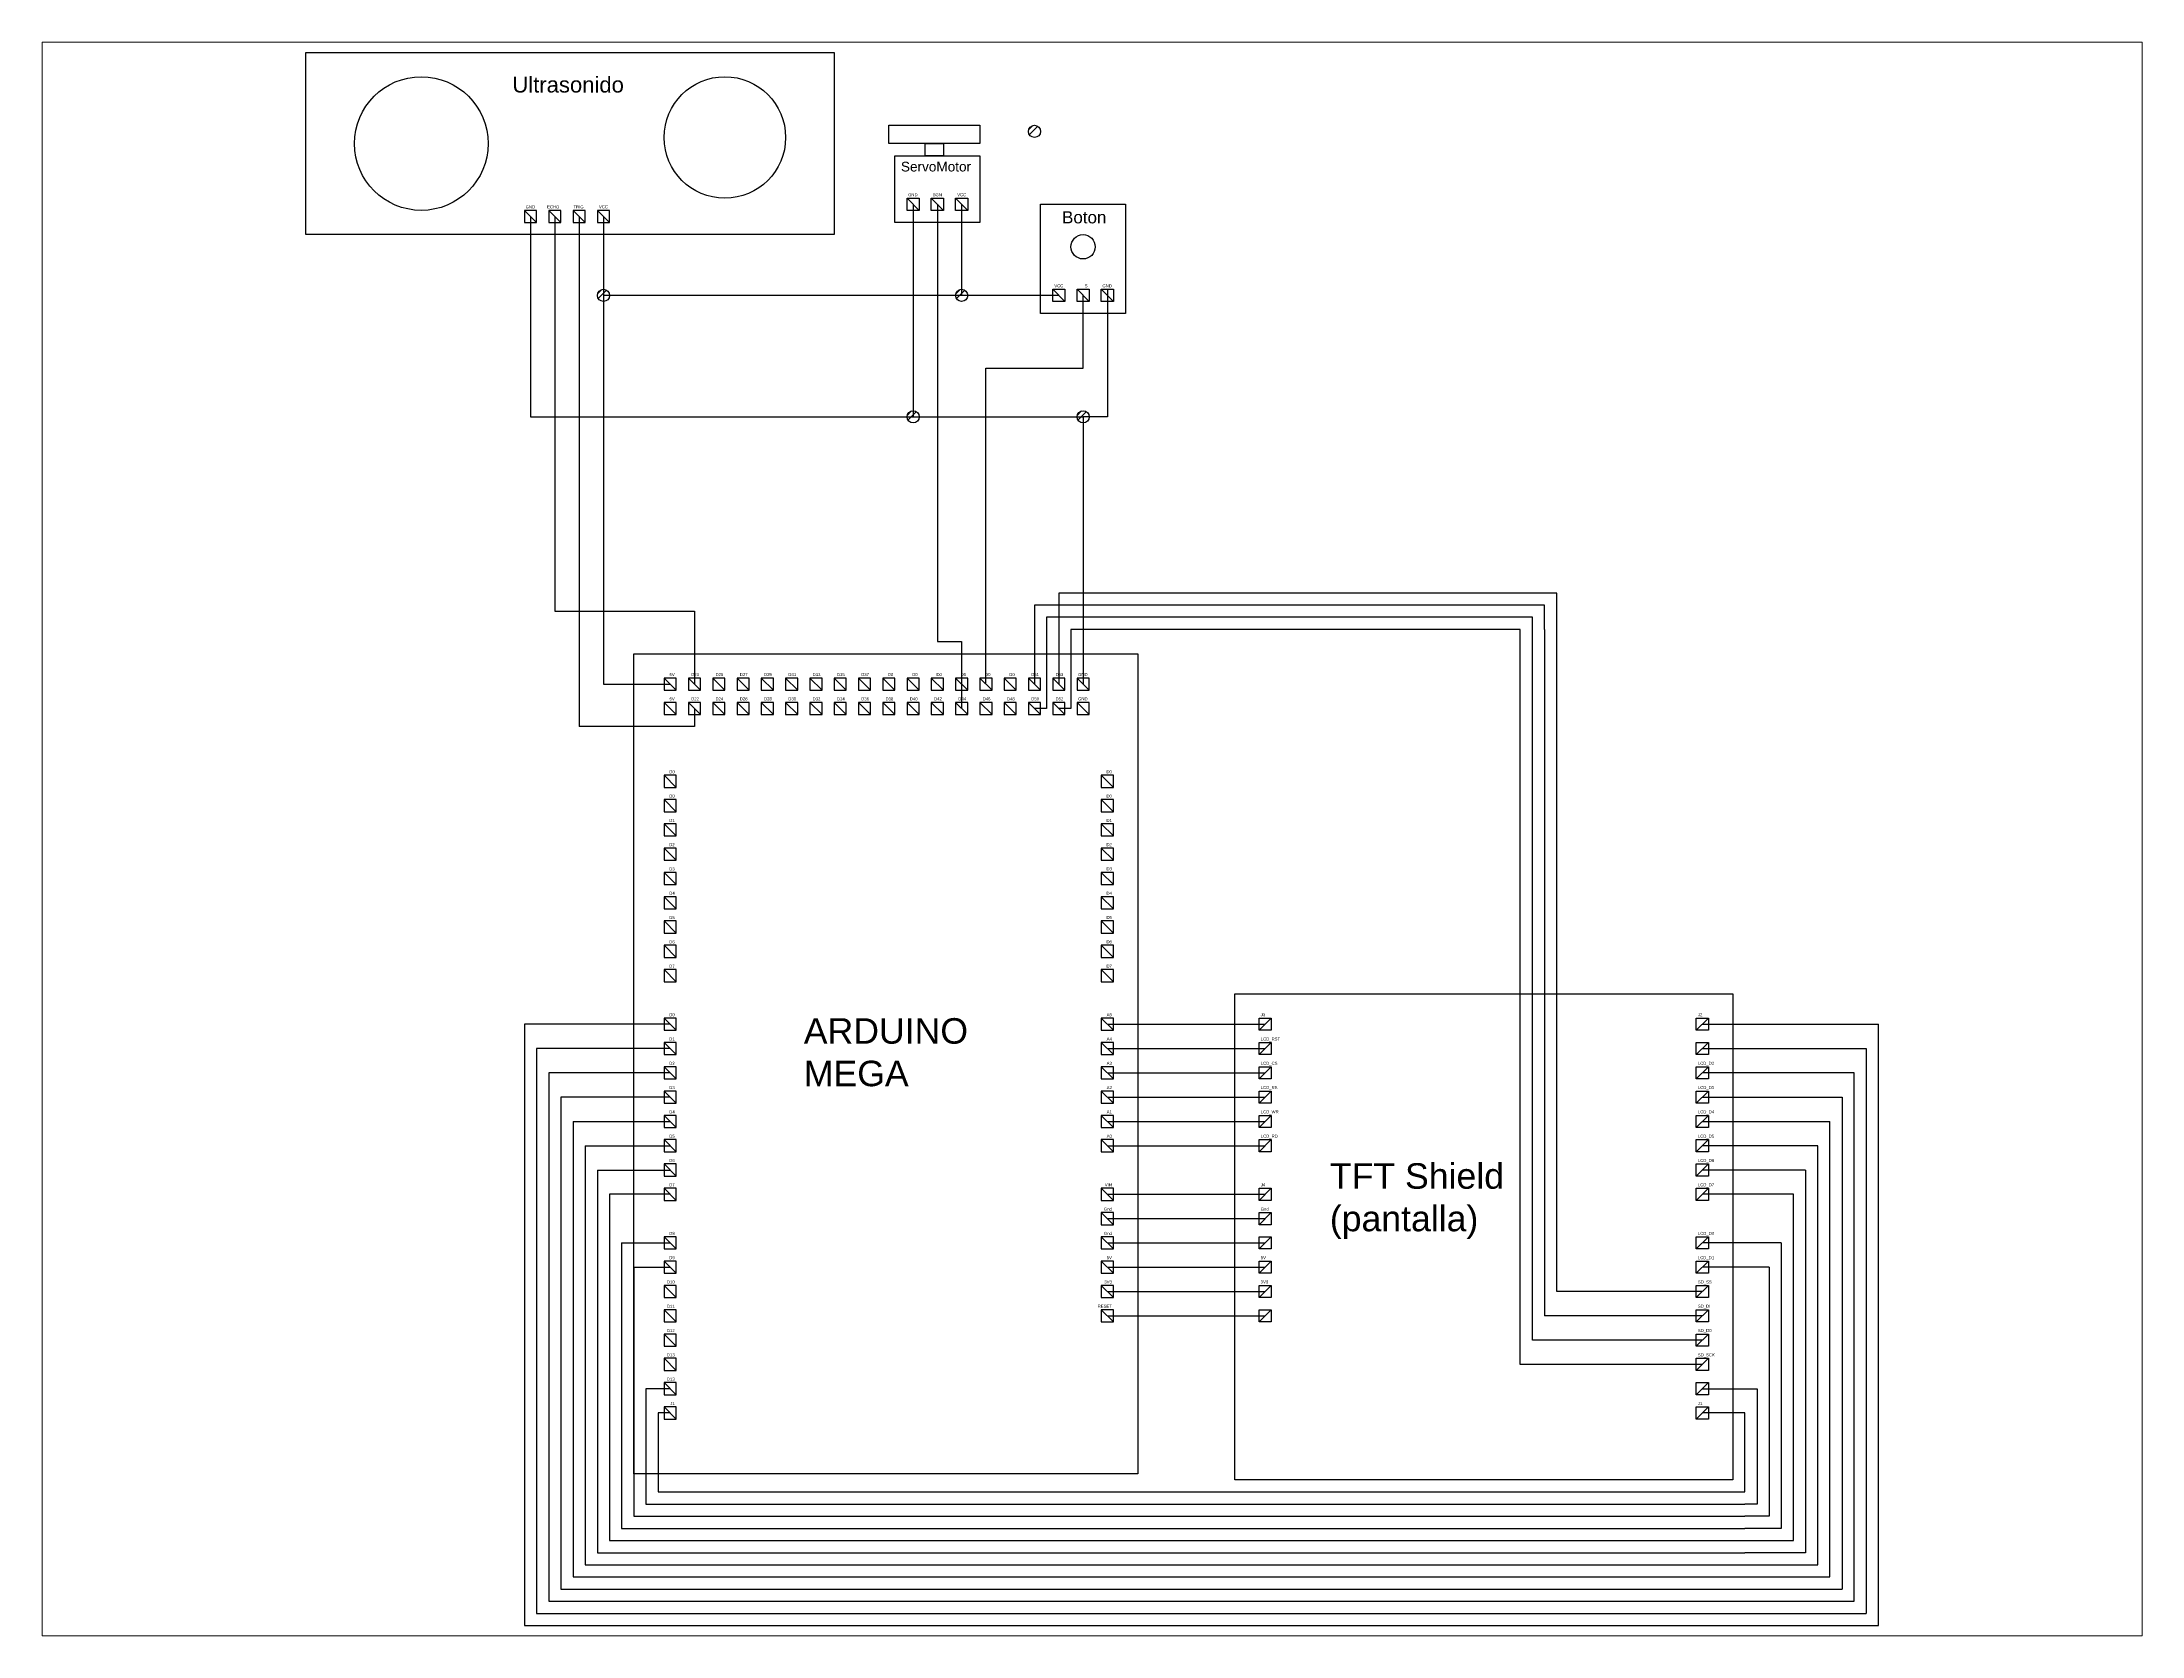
# Paper-space layout 'Layout1' of a CAD drawing. Header units: millimetres. Extents: x 26 to 231, y 20 to 176.
# The model-space entities are those that its viewports show. They can reach past a viewport. Long polylines and large blocks are cut down to what shows.
import ezdxf

# ---------------------------------------------------------------- set-up
doc = ezdxf.new("R2010")
doc.units = ezdxf.units.MM
doc.layers.add('WIRE', color=10, linetype='Continuous')
doc.styles.get("Standard").update_dxf_attribs({"font": 'arial.ttf'})

msp = doc.modelspace()

# ---------------------------------------------------------------- hatches: boundary and pattern name
at = {"layer": 'WIRE'}
h = msp.add_hatch(dxfattribs=at)
h.set_pattern_fill('ANSI32', color=256)
h.paths.add_polyline_path([(-130, 950, 1), (-140, 950, 1)])
h = msp.add_hatch(dxfattribs=at)
h.set_pattern_fill('ANSI32', color=256)
h.set_pattern_definition([(45, (-355, -135), (-6.73519, 6.73519), []), (45, (-350.51, -135), (-6.73519, 6.73519), [])])
h.paths.add_polyline_path([(-485, 815, 1), (-495, 815, 1)])
h = msp.add_hatch(dxfattribs=at)
h.set_pattern_fill('ANSI32', color=256)
h.set_pattern_definition([(45, (-60, -135), (-6.73519, 6.73519), []), (45, (-55.51, -135), (-6.73519, 6.73519), [])])
h.paths.add_polyline_path([(-190, 815, 1), (-200, 815, 1)])
h = msp.add_hatch(dxfattribs=at)
h.set_pattern_fill('ANSI32', color=256)
h.set_pattern_definition([(45, (-100, -235), (-6.73519, 6.73519), []), (45, (-95.51, -235), (-6.73519, 6.73519), [])])
h.paths.add_polyline_path([(-230, 715, 1), (-240, 715, 1)])
h = msp.add_hatch(dxfattribs=at)
h.set_pattern_fill('ANSI32', color=256)
h.set_pattern_definition([(45, (40, -235), (-6.73519, 6.73519), []), (45, (44.49, -235), (-6.73519, 6.73519), [])])
h.paths.add_polyline_path([(-90, 715, 1), (-100, 715, 1)])

# ---------------------------------------------------------------- linework, layer by layer
for p, q in [((-545, 885), (-555, 885)), ((-555, 885), (-555, 875)), ((-555, 885), (-545, 875)), ((-545, 875), (-545, 885)), ((-525, 885), (-535, 885)), ((-535, 885), (-535, 875)), ((-535, 885), (-525, 875)), ((-525, 875), (-525, 885)), ((-505, 885), (-515, 885)), ((-515, 885), (-515, 875)), ((-515, 885), (-505, 875)), ((-505, 875), (-505, 885)), ((-485, 885), (-495, 885)), ((-495, 885), (-495, 875)), ((-495, 885), (-485, 875)), ((-485, 875), (-485, 885)), ((-240, 895), (-230, 885)), ((-220, 895), (-210, 885)), ((-200, 895), (-190, 885)), ((-555, 875), (-545, 875)), ((-535, 875), (-525, 875)), ((-515, 875), (-505, 875)), ((-495, 875), (-485, 875)), ((-120, 820), (-110, 810)), ((-100, 820), (-90, 810)), ((-80, 820), (-70, 810)), ((-430, 500), (-440, 500)), ((-440, 500), (-440, 490)), ((-440, 500), (-430, 490)), ((-440, 490), (-430, 490)), ((-430, 490), (-430, 500)), ((-410, 500), (-420, 500)), ((-420, 500), (-420, 490)), ((-420, 500), (-410, 490)), ((-420, 490), (-410, 490)), ((-410, 490), (-410, 500)), ((-390, 500), (-400, 500)), ((-400, 500), (-400, 490)), ((-400, 500), (-390, 490)), ((-400, 490), (-390, 490)), ((-390, 490), (-390, 500)), ((-370, 500), (-380, 500)), ((-380, 500), (-380, 490)), ((-380, 500), (-370, 490)), ((-380, 490), (-370, 490)), ((-370, 490), (-370, 500)), ((-350, 500), (-360, 500)), ((-360, 500), (-360, 490)), ((-360, 500), (-350, 490)), ((-360, 490), (-350, 490)), ((-350, 490), (-350, 500)), ((-330, 500), (-340, 500)), ((-340, 500), (-340, 490)), ((-340, 500), (-330, 490)), ((-340, 490), (-330, 490)), ((-330, 490), (-330, 500)), ((-310, 500), (-320, 500)), ((-320, 500), (-320, 490)), ((-320, 500), (-310, 490)), ((-320, 490), (-310, 490)), ((-310, 490), (-310, 500)), ((-290, 500), (-300, 500)), ((-300, 500), (-300, 490)), ((-300, 500), (-290, 490)), ((-300, 490), (-290, 490)), ((-290, 490), (-290, 500)), ((-270, 500), (-280, 500)), ((-280, 500), (-280, 490)), ((-280, 500), (-270, 490)), ((-280, 490), (-270, 490)), ((-270, 490), (-270, 500)), ((-250, 500), (-260, 500)), ((-260, 500), (-260, 490)), ((-260, 500), (-250, 490)), ((-260, 490), (-250, 490)), ((-250, 490), (-250, 500)), ((-230, 500), (-240, 500)), ((-240, 500), (-240, 490)), ((-240, 500), (-230, 490)), ((-240, 490), (-230, 490)), ((-230, 490), (-230, 500)), ((-210, 500), (-220, 500)), ((-220, 500), (-220, 490)), ((-220, 500), (-210, 490)), ((-220, 490), (-210, 490)), ((-210, 490), (-210, 500)), ((-190, 500), (-200, 500)), ((-200, 500), (-200, 490)), ((-200, 500), (-190, 490)), ((-200, 490), (-190, 490)), ((-190, 490), (-190, 500)), ((-170, 500), (-180, 500)), ((-180, 500), (-180, 490)), ((-180, 500), (-170, 490)), ((-180, 490), (-170, 490)), ((-170, 490), (-170, 500)), ((-150, 500), (-160, 500)), ((-160, 500), (-160, 490)), ((-160, 500), (-150, 490)), ((-160, 490), (-150, 490)), ((-150, 490), (-150, 500)), ((-130, 500), (-140, 500)), ((-140, 500), (-140, 490)), ((-140, 500), (-130, 490)), ((-140, 490), (-130, 490)), ((-130, 490), (-130, 500)), ((-110, 500), (-120, 500)), ((-120, 500), (-120, 490)), ((-120, 500), (-110, 490)), ((-120, 490), (-110, 490)), ((-110, 490), (-110, 500)), ((-90, 500), (-100, 500)), ((-100, 500), (-100, 490)), ((-100, 500), (-90, 490)), ((-100, 490), (-90, 490)), ((-90, 490), (-90, 500)), ((-430, 480), (-440, 480)), ((-440, 480), (-440, 470)), ((-440, 480), (-430, 470)), ((-440, 470), (-430, 470)), ((-430, 470), (-430, 480)), ((-410, 480), (-420, 480)), ((-420, 480), (-420, 470)), ((-420, 480), (-410, 470)), ((-420, 470), (-410, 470)), ((-410, 470), (-410, 480)), ((-390, 480), (-400, 480)), ((-400, 480), (-400, 470)), ((-400, 480), (-390, 470)), ((-400, 470), (-390, 470)), ((-390, 470), (-390, 480)), ((-370, 480), (-380, 480)), ((-380, 480), (-380, 470)), ((-380, 480), (-370, 470)), ((-380, 470), (-370, 470)), ((-370, 470), (-370, 480)), ((-350, 480), (-360, 480)), ((-360, 480), (-360, 470)), ((-360, 480), (-350, 470)), ((-360, 470), (-350, 470)), ((-350, 470), (-350, 480)), ((-330, 480), (-340, 480)), ((-340, 480), (-340, 470)), ((-340, 480), (-330, 470)), ((-340, 470), (-330, 470)), ((-330, 470), (-330, 480)), ((-310, 480), (-320, 480)), ((-320, 480), (-320, 470)), ((-320, 480), (-310, 470)), ((-320, 470), (-310, 470)), ((-310, 470), (-310, 480)), ((-290, 480), (-300, 480)), ((-300, 480), (-300, 470)), ((-300, 480), (-290, 470)), ((-300, 470), (-290, 470)), ((-290, 470), (-290, 480)), ((-270, 480), (-280, 480)), ((-280, 480), (-280, 470)), ((-280, 480), (-270, 470)), ((-280, 470), (-270, 470)), ((-270, 470), (-270, 480)), ((-250, 480), (-260, 480)), ((-260, 480), (-260, 470)), ((-260, 480), (-250, 470)), ((-260, 470), (-250, 470)), ((-250, 470), (-250, 480)), ((-230, 480), (-240, 480)), ((-240, 480), (-240, 470)), ((-240, 480), (-230, 470)), ((-240, 470), (-230, 470)), ((-230, 470), (-230, 480)), ((-210, 480), (-220, 480)), ((-220, 480), (-220, 470)), ((-220, 480), (-210, 470)), ((-220, 470), (-210, 470)), ((-210, 470), (-210, 480)), ((-190, 480), (-200, 480)), ((-200, 480), (-200, 470)), ((-200, 480), (-190, 470)), ((-200, 470), (-190, 470)), ((-190, 470), (-190, 480)), ((-170, 480), (-180, 480)), ((-180, 480), (-180, 470)), ((-180, 480), (-170, 470)), ((-180, 470), (-170, 470)), ((-170, 470), (-170, 480)), ((-150, 480), (-160, 480)), ((-160, 480), (-160, 470)), ((-160, 480), (-150, 470)), ((-160, 470), (-150, 470)), ((-150, 470), (-150, 480)), ((-130, 480), (-140, 480)), ((-140, 480), (-140, 470)), ((-140, 480), (-130, 470)), ((-140, 470), (-130, 470)), ((-130, 470), (-130, 480)), ((-110, 480), (-120, 480)), ((-120, 480), (-120, 470)), ((-120, 480), (-110, 470)), ((-120, 470), (-110, 470)), ((-110, 470), (-110, 480)), ((-90, 480), (-100, 480)), ((-100, 480), (-100, 470)), ((-100, 480), (-90, 470)), ((-100, 470), (-90, 470)), ((-90, 470), (-90, 480)), ((-430, 420), (-440, 420)), ((-440, 420), (-440, 410)), ((-440, 420), (-430, 410)), ((-430, 410), (-430, 420)), ((-70, 420), (-80, 420)), ((-80, 420), (-80, 410)), ((-80, 420), (-70, 410)), ((-70, 410), (-70, 420)), ((-440, 410), (-430, 410)), ((-430, 400), (-440, 400)), ((-440, 400), (-440, 390)), ((-440, 400), (-430, 390)), ((-430, 390), (-430, 400)), ((-80, 410), (-70, 410)), ((-70, 400), (-80, 400)), ((-80, 400), (-80, 390)), ((-80, 400), (-70, 390)), ((-70, 390), (-70, 400)), ((-440, 390), (-430, 390)), ((-80, 390), (-70, 390)), ((-430, 380), (-440, 380)), ((-440, 380), (-440, 370)), ((-440, 380), (-430, 370)), ((-440, 370), (-430, 370)), ((-430, 370), (-430, 380)), ((-70, 380), (-80, 380)), ((-80, 380), (-80, 370)), ((-80, 380), (-70, 370)), ((-80, 370), (-70, 370)), ((-70, 370), (-70, 380)), ((-430, 360), (-440, 360)), ((-440, 360), (-440, 350)), ((-440, 360), (-430, 350)), ((-440, 350), (-430, 350)), ((-430, 350), (-430, 360)), ((-70, 360), (-80, 360)), ((-80, 360), (-80, 350)), ((-80, 360), (-70, 350)), ((-80, 350), (-70, 350)), ((-70, 350), (-70, 360)), ((-430, 340), (-440, 340)), ((-440, 340), (-440, 330)), ((-440, 340), (-430, 330)), ((-440, 330), (-430, 330)), ((-430, 330), (-430, 340)), ((-70, 340), (-80, 340)), ((-80, 340), (-80, 330)), ((-80, 340), (-70, 330)), ((-80, 330), (-70, 330)), ((-70, 330), (-70, 340)), ((-430, 320), (-440, 320)), ((-440, 320), (-440, 310)), ((-440, 320), (-430, 310)), ((-430, 310), (-430, 320)), ((-70, 320), (-80, 320)), ((-80, 320), (-80, 310)), ((-80, 320), (-70, 310)), ((-70, 310), (-70, 320)), ((-440, 310), (-430, 310)), ((-430, 300), (-440, 300)), ((-440, 300), (-440, 290)), ((-440, 300), (-430, 290)), ((-430, 290), (-430, 300)), ((-80, 310), (-70, 310)), ((-70, 300), (-80, 300)), ((-80, 300), (-80, 290)), ((-80, 300), (-70, 290)), ((-70, 290), (-70, 300)), ((-440, 290), (-430, 290)), ((-430, 280), (-440, 280)), ((-440, 280), (-440, 270)), ((-440, 280), (-430, 270)), ((-430, 270), (-430, 280)), ((-80, 290), (-70, 290)), ((-70, 280), (-80, 280)), ((-80, 280), (-80, 270)), ((-80, 280), (-70, 270)), ((-70, 270), (-70, 280)), ((-440, 270), (-430, 270)), ((-430, 260), (-440, 260)), ((-440, 260), (-440, 250)), ((-440, 260), (-430, 250)), ((-430, 250), (-430, 260)), ((-80, 270), (-70, 270)), ((-70, 260), (-80, 260)), ((-80, 260), (-80, 250)), ((-80, 260), (-70, 250)), ((-70, 250), (-70, 260)), ((-440, 250), (-430, 250)), ((-80, 250), (-70, 250)), ((-430, 220), (-440, 220)), ((-440, 220), (-440, 210)), ((-440, 220), (-430, 210)), ((-440, 210), (-430, 210)), ((-430, 210), (-430, 220)), ((-70, 220), (-80, 220)), ((-80, 220), (-80, 210)), ((-80, 220), (-70, 210)), ((-80, 210), (-70, 210)), ((-70, 210), (-70, 220)), ((50, 210), (50, 220)), ((50, 220), (60, 220)), ((60, 220), (50, 210)), ((60, 210), (50, 210)), ((60, 220), (60, 210)), ((410, 210), (410, 220)), ((410, 220), (420, 220)), ((420, 220), (410, 210)), ((420, 210), (410, 210)), ((420, 220), (420, 210)), ((-430, 200), (-440, 200)), ((-440, 200), (-440, 190)), ((-440, 200), (-430, 190)), ((-430, 190), (-430, 200)), ((-70, 200), (-80, 200)), ((-80, 200), (-80, 190)), ((-80, 200), (-70, 190)), ((-70, 190), (-70, 200)), ((50, 190), (50, 200)), ((50, 200), (60, 200)), ((60, 200), (50, 190)), ((60, 200), (60, 190)), ((410, 190), (410, 200)), ((410, 200), (420, 200)), ((420, 200), (410, 190)), ((420, 200), (420, 190)), ((-440, 190), (-430, 190)), ((-430, 180), (-440, 180)), ((-440, 180), (-440, 170)), ((-440, 180), (-430, 170)), ((-430, 170), (-430, 180)), ((-80, 190), (-70, 190)), ((-70, 180), (-80, 180)), ((-80, 180), (-80, 170)), ((-80, 180), (-70, 170)), ((-70, 170), (-70, 180)), ((60, 190), (50, 190)), ((50, 170), (50, 180)), ((50, 180), (60, 180)), ((60, 180), (50, 170)), ((60, 180), (60, 170)), ((420, 190), (410, 190)), ((410, 170), (410, 180)), ((410, 180), (420, 180)), ((420, 180), (410, 170)), ((420, 180), (420, 170)), ((-440, 170), (-430, 170)), ((-430, 160), (-440, 160)), ((-440, 160), (-440, 150)), ((-440, 160), (-430, 150)), ((-430, 150), (-430, 160)), ((-80, 170), (-70, 170)), ((-70, 160), (-80, 160)), ((-80, 160), (-80, 150)), ((-80, 160), (-70, 150)), ((-70, 150), (-70, 160)), ((60, 170), (50, 170)), ((50, 150), (50, 160)), ((50, 160), (60, 160)), ((60, 160), (50, 150)), ((60, 160), (60, 150)), ((420, 170), (410, 170)), ((410, 150), (410, 160)), ((410, 160), (420, 160)), ((420, 160), (410, 150)), ((420, 160), (420, 150)), ((-440, 150), (-430, 150)), ((-430, 140), (-440, 140)), ((-440, 140), (-440, 130)), ((-440, 140), (-430, 130)), ((-430, 130), (-430, 140)), ((-80, 150), (-70, 150)), ((-70, 140), (-80, 140)), ((-80, 140), (-80, 130)), ((-80, 140), (-70, 130)), ((-70, 130), (-70, 140)), ((60, 150), (50, 150)), ((50, 130), (50, 140)), ((50, 140), (60, 140)), ((60, 140), (50, 130)), ((60, 140), (60, 130)), ((420, 150), (410, 150)), ((410, 130), (410, 140)), ((410, 140), (420, 140)), ((420, 140), (410, 130)), ((420, 140), (420, 130)), ((-440, 130), (-430, 130)), ((-80, 130), (-70, 130)), ((60, 130), (50, 130)), ((420, 130), (410, 130)), ((-430, 120), (-440, 120)), ((-440, 120), (-440, 110)), ((-440, 120), (-430, 110)), ((-440, 110), (-430, 110)), ((-430, 110), (-430, 120)), ((-70, 120), (-80, 120)), ((-80, 120), (-80, 110)), ((-80, 120), (-70, 110)), ((-80, 110), (-70, 110)), ((-70, 110), (-70, 120)), ((50, 110), (50, 120)), ((50, 120), (60, 120)), ((60, 120), (50, 110)), ((60, 110), (50, 110)), ((60, 120), (60, 110)), ((410, 110), (410, 120)), ((410, 120), (420, 120)), ((420, 120), (410, 110)), ((420, 110), (410, 110)), ((420, 120), (420, 110)), ((-430, 100), (-440, 100)), ((-440, 100), (-440, 90)), ((-440, 100), (-430, 90)), ((-440, 90), (-430, 90)), ((-430, 90), (-430, 100)), ((410, 90), (410, 100)), ((410, 100), (420, 100)), ((420, 100), (410, 90)), ((420, 90), (410, 90)), ((420, 100), (420, 90)), ((-430, 80), (-440, 80)), ((-440, 80), (-440, 70)), ((-440, 80), (-430, 70)), ((-440, 70), (-430, 70)), ((-430, 70), (-430, 80)), ((-70, 80), (-80, 80)), ((-80, 80), (-80, 70)), ((-80, 80), (-70, 70)), ((-80, 70), (-70, 70)), ((-70, 70), (-70, 80)), ((50, 70), (50, 80)), ((50, 80), (60, 80)), ((60, 80), (50, 70)), ((60, 70), (50, 70)), ((60, 80), (60, 70)), ((410, 70), (410, 80)), ((410, 80), (420, 80)), ((420, 80), (410, 70)), ((420, 70), (410, 70)), ((420, 80), (420, 70)), ((-70, 60), (-80, 60)), ((-80, 60), (-80, 50)), ((-80, 60), (-70, 50)), ((-70, 50), (-70, 60)), ((50, 50), (50, 60)), ((50, 60), (60, 60)), ((60, 60), (50, 50)), ((60, 60), (60, 50)), ((-430, 40), (-440, 40)), ((-440, 40), (-440, 30)), ((-440, 40), (-430, 30)), ((-430, 30), (-430, 40)), ((-80, 50), (-70, 50)), ((-70, 40), (-80, 40)), ((-80, 40), (-80, 30)), ((-80, 40), (-70, 30)), ((-70, 30), (-70, 40)), ((60, 50), (50, 50)), ((50, 30), (50, 40)), ((50, 40), (60, 40)), ((60, 40), (50, 30)), ((60, 40), (60, 30)), ((410, 30), (410, 40)), ((410, 40), (420, 40)), ((420, 40), (410, 30)), ((420, 40), (420, 30)), ((-440, 30), (-430, 30)), ((-430, 20), (-440, 20)), ((-440, 20), (-440, 10)), ((-440, 20), (-430, 10)), ((-430, 10), (-430, 20)), ((-80, 30), (-70, 30)), ((-70, 20), (-80, 20)), ((-80, 20), (-80, 10)), ((-80, 20), (-70, 10)), ((-70, 10), (-70, 20)), ((60, 30), (50, 30)), ((50, 10), (50, 20)), ((50, 20), (60, 20)), ((60, 20), (50, 10)), ((60, 20), (60, 10)), ((420, 30), (410, 30)), ((410, 10), (410, 20)), ((410, 20), (420, 20)), ((420, 20), (410, 10)), ((420, 20), (420, 10)), ((-440, 10), (-430, 10)), ((-430, 0), (-440, 0)), ((-440, 0), (-440, -10)), ((-440, 0), (-430, -10)), ((-430, -10), (-430, 0)), ((-80, 10), (-70, 10)), ((-70, 0), (-80, 0)), ((-80, 0), (-80, -10)), ((-80, 0), (-70, -10)), ((-70, -10), (-70, 0)), ((60, 10), (50, 10)), ((50, -10), (50, 0)), ((50, 0), (60, 0)), ((60, 0), (50, -10)), ((60, 0), (60, -10)), ((420, 10), (410, 10)), ((410, -10), (410, 0)), ((410, 0), (420, 0)), ((420, 0), (410, -10)), ((420, 0), (420, -10)), ((-440, -10), (-430, -10)), ((-80, -10), (-70, -10)), ((60, -10), (50, -10)), ((420, -10), (410, -10)), ((-430, -20), (-440, -20)), ((-440, -20), (-440, -30)), ((-440, -20), (-430, -30)), ((-440, -30), (-430, -30)), ((-430, -30), (-430, -20)), ((-70, -20), (-80, -20)), ((-80, -20), (-80, -30)), ((-80, -20), (-70, -30)), ((-80, -30), (-70, -30)), ((-70, -30), (-70, -20)), ((50, -30), (50, -20)), ((50, -20), (60, -20)), ((60, -20), (50, -30)), ((60, -30), (50, -30)), ((60, -20), (60, -30)), ((410, -30), (410, -20)), ((410, -20), (420, -20)), ((420, -20), (410, -30)), ((420, -30), (410, -30)), ((420, -20), (420, -30)), ((-430, -40), (-440, -40)), ((-440, -40), (-440, -50)), ((-440, -40), (-430, -50)), ((-440, -50), (-430, -50)), ((-430, -50), (-430, -40)), ((410, -50), (410, -40)), ((410, -40), (420, -40)), ((420, -40), (410, -50)), ((420, -50), (410, -50)), ((420, -40), (420, -50)), ((-430, -60), (-440, -60)), ((-440, -60), (-440, -70)), ((-440, -60), (-430, -70)), ((-430, -70), (-430, -60)), ((410, -70), (410, -60)), ((410, -60), (420, -60)), ((420, -60), (410, -70)), ((420, -60), (420, -70)), ((-440, -70), (-430, -70)), ((-430, -80), (-440, -80)), ((-440, -80), (-440, -90)), ((-440, -80), (-430, -90)), ((-430, -90), (-430, -80)), ((420, -70), (410, -70)), ((410, -90), (410, -80)), ((410, -80), (420, -80)), ((420, -80), (410, -90)), ((420, -80), (420, -90)), ((-440, -90), (-430, -90)), ((-430, -100), (-440, -100)), ((-440, -100), (-440, -110)), ((-440, -100), (-430, -110)), ((-430, -110), (-430, -100)), ((420, -90), (410, -90)), ((410, -110), (410, -100)), ((410, -100), (420, -100)), ((420, -100), (410, -110)), ((420, -100), (420, -110)), ((-440, -110), (-430, -110)), ((420, -110), (410, -110))]:
    msp.add_line(p, q)
for points in [[(-735, 1015), (-300, 1015), (-300, 865), (-735, 865)], [(-255, 955), (-180, 955), (-180, 940), (-255, 940)], [(-225, 940), (-210, 940), (-210, 930), (-225, 930)], [(-250, 930), (-180, 930), (-180, 875), (-250, 875)], [(-240, 895), (-230, 895), (-230, 885), (-240, 885)], [(-220, 895), (-210, 895), (-210, 885), (-220, 885)], [(-200, 895), (-190, 895), (-190, 885), (-200, 885)], [(-130, 890), (-60, 890), (-60, 800), (-130, 800)], [(-120, 820), (-110, 820), (-110, 810), (-120, 810)], [(-100, 820), (-90, 820), (-90, 810), (-100, 810)], [(-80, 820), (-70, 820), (-70, 810), (-80, 810)], [(-465, 520), (-50, 520), (-50, -155), (-465, -155)], [(30, 240), (440, 240), (440, -160), (30, -160)]]:
    msp.add_lwpolyline(points, close=True)
for centre, radius in [((-640, 940), 55), ((-390, 945), 50), ((-95, 855), 10)]:
    msp.add_circle(centre, radius)
for p, q in [((-235, 890), (-235, 715)), ((-215, 890), (-215, 530)), ((-195, 890), (-195, 815)), ((-550, 880), (-550, 715)), ((-530, 880), (-530, 780)), ((-510, 880), (-510, 460)), ((-490, 880), (-490, 565)), ((-115, 815), (-490, 815)), ((-95, 755), (-95, 815)), ((-75, 820), (-75, 715)), ((-530, 780), (-530, 555)), ((-175, 495), (-175, 755)), ((-175, 755), (-95, 755)), ((-550, 715), (-95, 715)), ((-95, 715), (-95, 495)), ((-75, 715), (-95, 715)), ((-530, 555), (-415, 555)), ((-490, 565), (-490, 495)), ((-415, 555), (-415, 495)), ((285, 560), (-135, 560)), ((-135, 560), (-135, 495)), ((295, 570), (-115, 570)), ((-115, 570), (-115, 495)), ((285, 540), (285, 560)), ((295, 550), (295, 570)), ((275, 550), (-125, 550)), ((-125, 550), (-125, 475)), ((265, 540), (-105, 540)), ((-105, 540), (-105, 475)), ((265, 520), (265, 540)), ((275, 530), (275, 550)), ((285, 540), (285, -25)), ((295, -5), (295, 550)), ((-215, 530), (-195, 530)), ((-195, 530), (-195, 475)), ((265, -65), (265, 520)), ((275, -45), (275, 530)), ((-490, 495), (-435, 495)), ((-415, 475), (-415, 460)), ((-125, 475), (-135, 475)), ((-105, 475), (-115, 475)), ((-415, 460), (-510, 460)), ((-435, 215), (-555, 215)), ((-555, 215), (-555, -280)), ((-75, 215), (55, 215)), ((415, 215), (560, 215)), ((560, -280), (560, 215)), ((-435, 195), (-545, 195)), ((-545, 195), (-545, -270)), ((-75, 195), (55, 195)), ((415, 195), (550, 195)), ((550, 195), (550, -270)), ((-435, 175), (-535, 175)), ((-535, 175), (-535, -260)), ((-75, 175), (55, 175)), ((540, 175), (415, 175)), ((540, -260), (540, 175)), ((-435, 155), (-525, 155)), ((-525, 155), (-525, -250)), ((-75, 155), (55, 155)), ((415, 155), (530, 155)), ((530, 155), (530, -250)), ((-515, 135), (-515, -240)), ((-515, 135), (-435, 135)), ((-75, 135), (55, 135)), ((415, 135), (520, 135)), ((520, -240), (520, 135)), ((-505, 115), (-505, -230)), ((-505, 115), (-435, 115)), ((-75, 115), (55, 115)), ((510, 115), (415, 115)), ((510, -230), (510, 115)), ((-495, 95), (-495, -220)), ((-495, 95), (-435, 95)), ((500, 95), (415, 95)), ((500, 95), (500, -220)), ((-485, 75), (-485, -210)), ((-435, 75), (-485, 75)), ((-75, 75), (55, 75)), ((490, 75), (415, 75)), ((490, -210), (490, 75)), ((-75, 55), (55, 55)), ((-475, 35), (-475, -200)), ((-475, 35), (-435, 35)), ((-75, 35), (55, 35)), ((480, 35), (415, 35)), ((480, 35), (480, -200)), ((-465, 15), (-465, -190)), ((-465, 15), (-435, 15)), ((-75, 15), (55, 15)), ((470, 15), (415, 15)), ((470, 15), (470, -190)), ((-75, -5), (55, -5)), ((415, -5), (295, -5)), ((-75, -25), (55, -25)), ((415, -25), (285, -25)), ((415, -45), (275, -45)), ((415, -65), (265, -65)), ((-435, -85), (-455, -85)), ((-455, -85), (-455, -180)), ((415, -85), (460, -85)), ((460, -85), (460, -180)), ((-435, -105), (-445, -105)), ((-445, -105), (-445, -150)), ((450, -105), (415, -105)), ((450, -170), (450, -105)), ((-445, -150), (-445, -160)), ((-445, -160), (-445, -170)), ((-445, -170), (450, -170)), ((-465, -190), (-440, -190)), ((-455, -180), (-425, -180)), ((-445, -180), (450, -180)), ((-445, -190), (450, -190)), ((460, -180), (450, -180)), ((470, -190), (450, -190)), ((-475, -200), (-435, -200)), ((-445, -200), (450, -200)), ((480, -200), (450, -200)), ((-495, -220), (-440, -220)), ((-485, -210), (-425, -210)), ((-445, -210), (450, -210)), ((-445, -220), (450, -220)), ((450, -210), (490, -210)), ((500, -220), (450, -220)), ((-515, -240), (-445, -240)), ((-505, -230), (-430, -230)), ((-445, -230), (450, -230)), ((-445, -240), (450, -240)), ((450, -230), (510, -230)), ((450, -240), (520, -240)), ((-525, -250), (-440, -250)), ((-445, -250), (450, -250)), ((450, -250), (530, -250)), ((-545, -270), (-445, -270)), ((-535, -260), (-440, -260)), ((-445, -260), (450, -260)), ((-445, -270), (450, -270)), ((450, -260), (540, -260)), ((450, -270), (550, -270)), ((-555, -280), (-440, -280)), ((-445, -280), (450, -280)), ((450, -280), (560, -280))]:
    msp.add_line(p, q, dxfattribs=at)
for centre in [(-135, 950), (-490, 815), (-195, 815), (-235, 715), (-95, 715)]:
    msp.add_circle(centre, 5, dxfattribs=at)

# ---------------------------------------------------------------- texts
for s, width, heights, insert, char_height, attachment_point in [('Ultrasonido', 150, [65], (-565, 995), 13, 1), ('ServoMotor', 60, [0], (-245, 925), 8, 1), ('GND', 6.584, [0], (-546.3, 889.1), 2.5, 3), ('ECHO', 6.584, [0], (-526.3, 889.1), 2.5, 3), ('TRIG', 6.584, [0], (-506.3, 889.1), 2.5, 3), ('VCC', 6.584, [0], (-486.3, 889.1), 2.5, 3), ('GND', 6.584, [0], (-231.3, 899.1), 2.5, 3), ('SGN', 6.584, [0], (-211.3, 899.1), 2.5, 3), ('VCC', 6.584, [0], (-191.3, 899.1), 2.5, 3), ('Boton', 60, [0], (-112.3, 884.3), 10, 1), ('VCC', 6.584, [0], (-111.3, 824.1), 2.5, 3), ('S', 6.584, [0], (-91.3, 824.1), 2.5, 3), ('GND', 6.584, [0], (-71.3, 824.1), 2.5, 3), ('5V', 6.584, [0], (-431.3, 504.1), 2.5, 3), ('D23', 6.584, [0], (-411.3, 504.1), 2.5, 3), ('D25', 6.584, [0], (-391.3, 504.1), 2.5, 3), ('D27', 6.584, [0], (-371.3, 504.1), 2.5, 3), ('D29', 6.584, [0], (-351.3, 504.1), 2.5, 3), ('D31', 6.584, [0], (-331.3, 504.1), 2.5, 3), ('D33', 6.584, [0], (-311.3, 504.1), 2.5, 3), ('D35', 6.584, [0], (-291.3, 504.1), 2.5, 3), ('D37', 6.584, [0], (-271.3, 504.1), 2.5, 3), ('D0', 6.584, [0], (-251.3, 504.1), 2.5, 3), ('D0', 6.584, [0], (-231.3, 504.1), 2.5, 3), ('D0', 6.584, [0], (-211.3, 504.1), 2.5, 3), ('D0', 6.584, [0], (-191.3, 504.1), 2.5, 3), ('D0', 6.584, [0], (-171.3, 504.1), 2.5, 3), ('D0', 6.584, [0], (-151.3, 504.1), 2.5, 3), ('D51', 6.584, [0], (-131.3, 504.1), 2.5, 3), ('D53', 6.584, [0], (-111.3, 504.1), 2.5, 3), ('GND', 6.584, [0], (-91.3, 504.1), 2.5, 3), ('5V', 6.584, [0], (-431.3, 484.1), 2.5, 3), ('D22', 6.584, [0], (-411.3, 484.1), 2.5, 3), ('D24', 6.584, [0], (-391.3, 484.1), 2.5, 3), ('D26', 6.584, [0], (-371.3, 484.1), 2.5, 3), ('D28', 6.584, [0], (-351.3, 484.1), 2.5, 3), ('D30', 6.584, [0], (-331.3, 484.1), 2.5, 3), ('D32', 6.584, [0], (-311.3, 484.1), 2.5, 3), ('D34', 6.584, [0], (-291.3, 484.1), 2.5, 3), ('D36', 6.584, [0], (-271.3, 484.1), 2.5, 3), ('D38', 6.584, [0], (-251.3, 484.1), 2.5, 3), ('D40', 6.584, [0], (-231.3, 484.1), 2.5, 3), ('D42', 6.584, [0], (-211.3, 484.1), 2.5, 3), ('D44', 6.584, [0], (-191.3, 484.1), 2.5, 3), ('D46', 6.584, [0], (-171.3, 484.1), 2.5, 3), ('D48', 6.584, [0], (-151.3, 484.1), 2.5, 3), ('D50', 6.584, [0], (-131.3, 484.1), 2.5, 3), ('D52', 6.584, [0], (-111.3, 484.1), 2.5, 3), ('GND', 6.584, [0], (-91.3, 484.1), 2.5, 3), ('D0', 6.584, [0], (-431.3, 424.1), 2.5, 3), ('D0', 6.584, [0], (-71.3, 424.1), 2.5, 3), ('D0', 6.584, [0], (-431.3, 404.1), 2.5, 3), ('D0', 6.584, [0], (-71.3, 404.1), 2.5, 3), ('D1', 6.584, [0], (-431.3, 384.1), 2.5, 3), ('D1', 6.584, [0], (-71.3, 384.1), 2.5, 3), ('D2', 6.584, [0], (-431.3, 364.1), 2.5, 3), ('D2', 6.584, [0], (-71.3, 364.1), 2.5, 3), ('D3', 6.584, [0], (-431.3, 344.1), 2.5, 3), ('D3', 6.584, [0], (-71.3, 344.1), 2.5, 3), ('D4', 6.584, [0], (-431.3, 324.1), 2.5, 3), ('D4', 6.584, [0], (-71.3, 324.1), 2.5, 3), ('D5', 6.584, [0], (-431.3, 304.1), 2.5, 3), ('D5', 6.584, [0], (-71.3, 304.1), 2.5, 3), ('D6', 6.584, [0], (-431.3, 284.1), 2.5, 3), ('D6', 6.584, [0], (-71.3, 284.1), 2.5, 3), ('D7', 6.584, [0], (-431.3, 264.1), 2.5, 3), ('D7', 6.584, [0], (-71.3, 264.1), 2.5, 3), ('D0', 6.584, [0], (-431.3, 224.1), 2.5, 3), ('ARDUINO\\PMEGA', 150, [65], (-325, 220), 21, 1), ('A5', 6.584, [0], (-71.3, 224.1), 2.5, 3), ('J3', 6.584, [0], (51.3, 224.1), 2.5, 1), ('J2', 6.584, [0], (411.3, 224.1), 2.5, 1), ('D1', 6.584, [0], (-431.3, 204.1), 2.5, 3), ('A4', 6.584, [0], (-71.3, 204.1), 2.5, 3), ('LCD_RST', 6.584, [0], (51.3, 204.1), 2.5, 1), ('D2', 6.584, [0], (-431.3, 184.1), 2.5, 3), ('A3', 6.584, [0], (-71.3, 184.1), 2.5, 3), ('LCD_CS', 6.584, [0], (51.3, 184.1), 2.5, 1), ('LCD_D2', 6.584, [0], (411.3, 184.1), 2.5, 1), ('D3', 6.584, [0], (-431.3, 164.1), 2.5, 3), ('A2', 6.584, [0], (-71.3, 164.1), 2.5, 3), ('LCD_RS', 6.584, [0], (51.3, 164.1), 2.5, 1), ('LCD_D3', 6.584, [0], (411.3, 164.1), 2.5, 1), ('D4', 6.584, [0], (-431.3, 144.1), 2.5, 3), ('A1', 6.584, [0], (-71.3, 144.1), 2.5, 3), ('LCD_WR', 6.584, [0], (51.3, 144.1), 2.5, 1), ('LCD_D4', 6.584, [0], (411.3, 144.1), 2.5, 1), ('D5', 6.584, [0], (-431.3, 124.1), 2.5, 3), ('A0', 6.584, [0], (-71.3, 124.1), 2.5, 3), ('LCD_RD', 6.584, [0], (51.3, 124.1), 2.5, 1), ('LCD_D5', 6.584, [0], (411.3, 124.1), 2.5, 1), ('D6', 6.584, [0], (-431.3, 104.1), 2.5, 3), ('LCD_D6', 6.584, [0], (411.3, 104.1), 2.5, 1), ('TFT Shield\\P(pantalla)', 150, [65], (108.2, 100.6), 21, 1), ('D7', 6.584, [0], (-431.3, 84.1), 2.5, 3), ('VIN', 6.584, [0], (-71.3, 84.1), 2.5, 3), ('J4', 6.584, [0], (51.3, 84.1), 2.5, 1), ('LCD_D7', 6.584, [0], (411.3, 84.1), 2.5, 1), ('Gnd', 6.584, [0], (-71.3, 64.1), 2.5, 3), ('Gnd', 6.584, [0], (51.3, 64.1), 2.5, 1), ('D8', 6.584, [0], (-431.3, 44.1), 2.5, 3), ('Gnd', 6.584, [0], (-71.3, 44.1), 2.5, 3), ('LCD_D0', 6.584, [0], (411.3, 44.1), 2.5, 1), ('D9', 6.584, [0], (-431.3, 24.1), 2.5, 3), ('5V', 6.584, [0], (-71.3, 24.1), 2.5, 3), ('5V', 6.584, [0], (51.3, 24.1), 2.5, 1), ('LCD_D1', 6.584, [0], (411.3, 24.1), 2.5, 1), ('D10', 6.584, [0], (-431.3, 4.1), 2.5, 3), ('3V3', 6.584, [0], (-71.3, 4.1), 2.5, 3), ('3V3', 6.584, [0], (51.3, 4.1), 2.5, 1), ('SD_SS', 6.584, [0], (411.3, 4.1), 2.5, 1), ('D11', 6.584, [0], (-431.3, -15.9), 2.5, 3), ('RESET', 6.584, [2.55], (-71.3, -15.9), 2.5, 3), ('SD_DI', 6.584, [0], (411.3, -15.9), 2.5, 1), ('D12', 6.584, [0], (-431.3, -35.9), 2.5, 3), ('SD_D0', 6.584, [0], (411.3, -35.9), 2.5, 1), ('D13', 6.584, [0], (-431.3, -55.9), 2.5, 3), ('SD_SCK', 6.584, [0], (411.3, -55.9), 2.5, 1), ('D13', 6.584, [0], (-431.3, -75.9), 2.5, 3), ('J1', 6.584, [0], (-431.3, -95.9), 2.5, 3), ('J1', 6.584, [0], (411.3, -95.9), 2.5, 1)]:
    msp.add_mtext_dynamic_manual_height_columns(s, width=width, gutter_width=12.5, heights=heights, dxfattribs=dict(insert=insert, char_height=char_height, attachment_point=attachment_point))

psp = doc.layouts.get("Layout1")

# ---------------------------------------------------------------- viewports
at = {"layer": 'WIRE', "view_target_point": (2.5, 112.03)}
psp.add_viewport(center=(128.5, 97.5), size=(205.6, 156), view_center_point=(-90.16, 255.47), view_height=1312.1523, dxfattribs=at)

doc.saveas('drawing.dxf')
